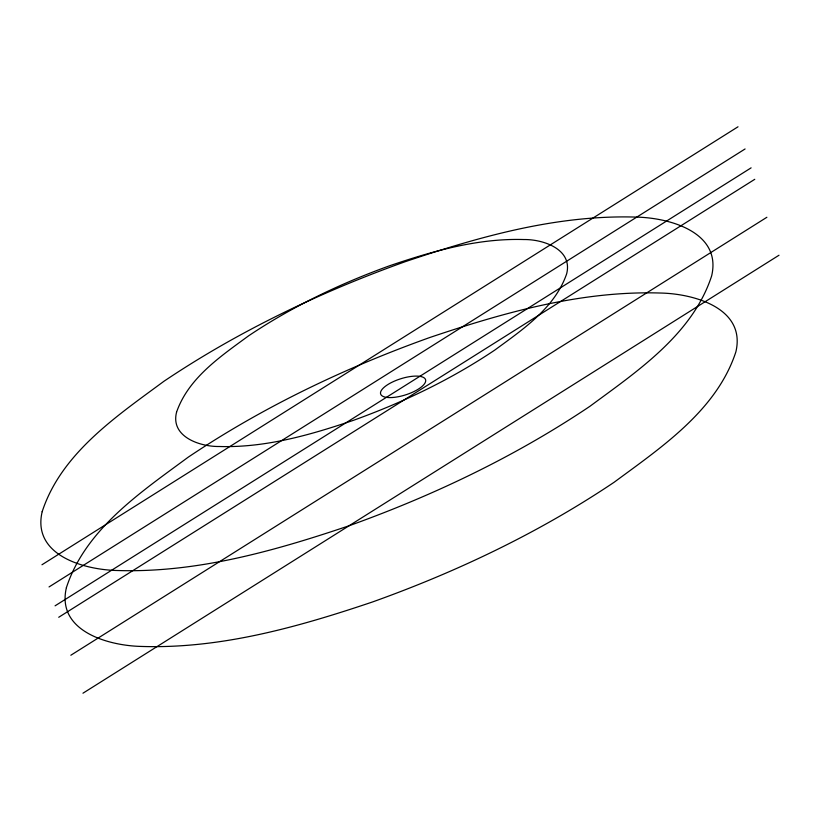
<?xml version="1.0" encoding="UTF-8"?>
<svg xmlns="http://www.w3.org/2000/svg" width="820" height="820" viewBox="0 0 820 820"><rect width="100%" height="100%" fill="white"/><g stroke="black" fill="none" stroke-linecap="round" stroke-linejoin="round"><path stroke-width="1.23" d="M41.963 564.765L738.01 126.792M49.046 586.935L745.083 148.963M55.073 605.826L751.11 167.854M58.722 617.275L754.769 179.303M70.838 655.241L766.884 217.269M82.963 693.207L779 255.235M42.168 511.7C31.888 555.314 84.07 569.756 117.106 570.505C196.318 573.077 273.941 551.091 348.326 526.02C433.103 495.669 515.073 456.586 589.908 406.31C637.099 371.419 692.582 334.386 711.647 275.909C721.918 232.306 669.735 217.864 636.709 217.115C557.487 214.532 479.864 236.529 405.49 261.6C320.712 291.94 238.733 331.034 163.897 381.3C116.717 416.191 61.233 453.234 42.168 511.7M66.399 587.632C56.129 631.246 108.312 645.688 141.337 646.437C220.559 649.02 298.183 627.023 372.557 601.952C457.334 571.601 539.304 532.518 614.139 482.252C661.33 447.361 716.813 410.318 735.878 351.852C746.149 308.238 693.966 293.796 660.941 293.047C581.718 290.464 504.095 312.461 429.721 337.532C344.943 367.883 262.974 406.966 188.139 457.232C140.948 492.123 85.464 529.166 66.399 587.632M176.546 412.224C170.283 436.834 200.029 446.787 219.278 446.5C265.332 447.904 310.411 434.938 353.604 420.27C403.132 402.415 451 379.476 494.757 350.099C522.658 329.579 554.853 308.023 566.661 273.808C572.924 249.198 543.178 239.255 523.929 239.542C477.875 238.128 432.796 251.104 389.602 265.772C340.074 283.617 292.207 306.567 248.45 335.933C220.549 356.464 188.354 378.02 176.546 412.224M392.934 397.474A23.595 8.415 -17.7 0 0 425.672 380.121A23.595 8.415 -17.7 0 0 390.668 382.93A23.595 8.415 -17.7 0 0 392.934 397.474"/></g></svg>
